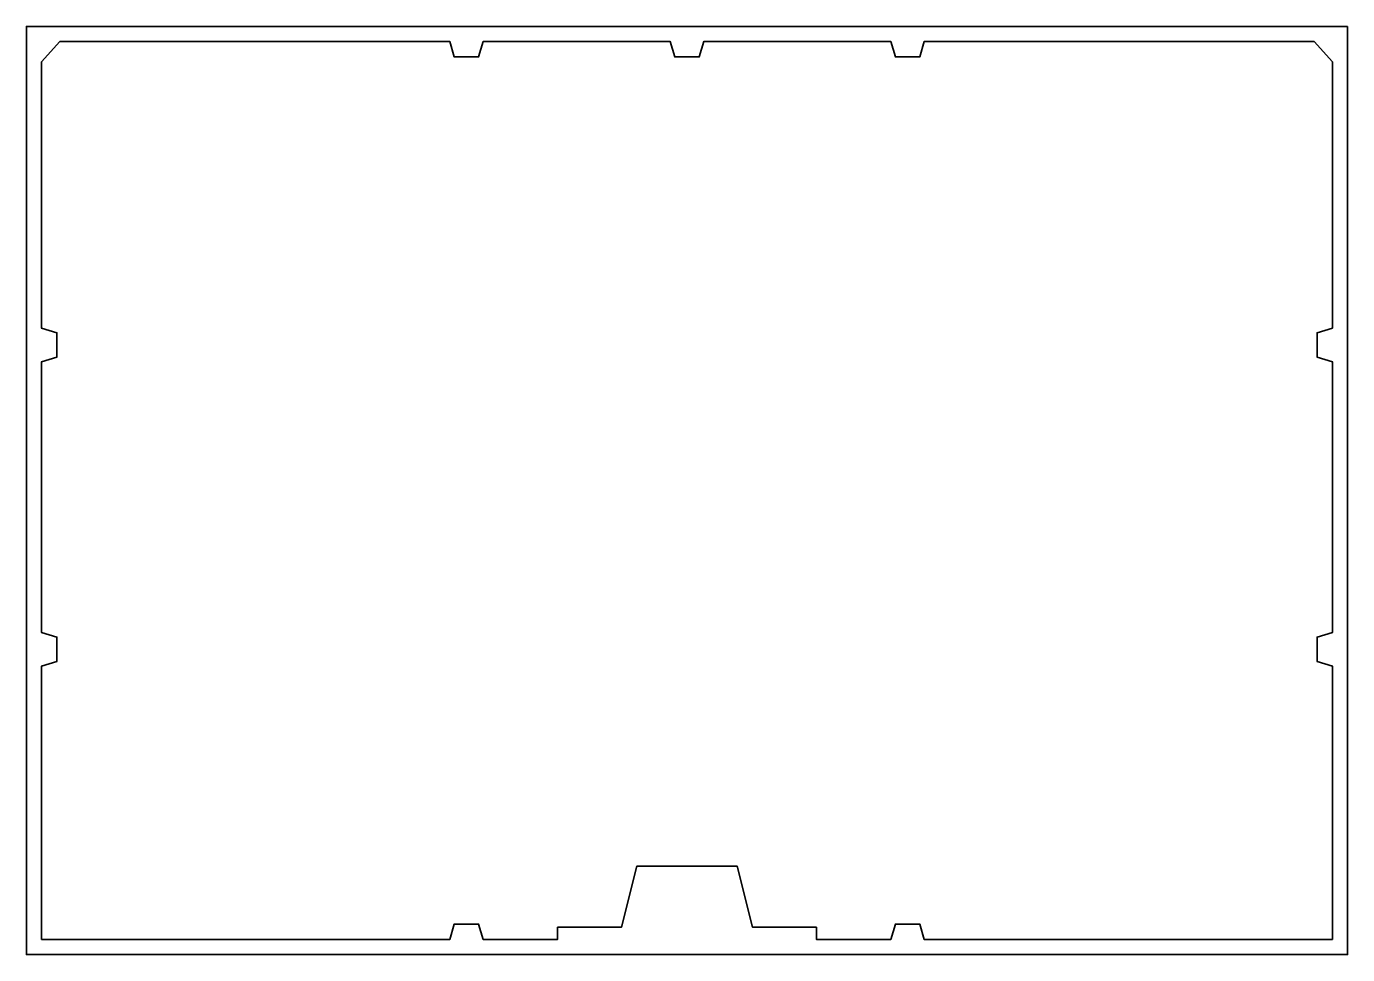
# Model space of a CAD drawing. Header units: millimetres. Extents: x -17 to 417, y 98 to 403.
import ezdxf

# ---------------------------------------------------------------- set-up
doc = ezdxf.new("R2010")
doc.units = ezdxf.units.MM
doc.header["$MEASUREMENT"] = 0
doc.layers.get('0').update_dxf_attribs({"lineweight": 0})
doc.layers.add('Safety', color=7, linetype='Continuous', lineweight=0)

msp = doc.modelspace()

# ---------------------------------------------------------------- linework, layer by layer
at = {"color": 18, "lineweight": 35, "true_color": 0x000000}
msp.add_lwpolyline([(412.2, 303.62), (412.2, 391.18), (406.21, 397.8), (278.14, 397.8), (276.64, 392.8), (268.64, 392.8), (267.14, 397.8), (205.7, 397.8), (204.2, 392.8), (196.2, 392.8), (194.7, 397.8), (133.26, 397.8), (131.76, 392.8), (123.76, 392.8), (122.26, 397.8), (-5.81, 397.8), (-11.8, 391.18), (-11.8, 303.62), (-6.8, 302.12), (-6.8, 294.12), (-11.8, 292.62), (-11.8, 203.61), (-6.8, 202.11), (-6.8, 194.11), (-11.8, 192.61), (-11.8, 102.8), (122.26, 102.8), (123.76, 107.8), (131.76, 107.8), (133.26, 102.8), (157.7, 102.8), (157.7, 106.8), (178.66, 106.8), (183.7, 126.8), (200.2, 126.8), (216.7, 126.8), (221.74, 106.8), (242.7, 106.8), (242.7, 102.8), (267.14, 102.8), (268.64, 107.8), (276.64, 107.8), (278.14, 102.8), (412.2, 102.8), (412.2, 192.61), (407.2, 194.11), (407.2, 202.11), (412.2, 203.61), (412.2, 292.62), (407.2, 294.12), (407.2, 302.12)], close=True, dxfattribs=at)
at = {"layer": 'Safety', "color": 18, "lineweight": 35, "true_color": 0x000000}
msp.add_lwpolyline([(417.2, 402.8), (-16.8, 402.8), (-16.8, 97.8), (417.2, 97.8)], close=True, dxfattribs=at)

doc.saveas('drawing.dxf')
